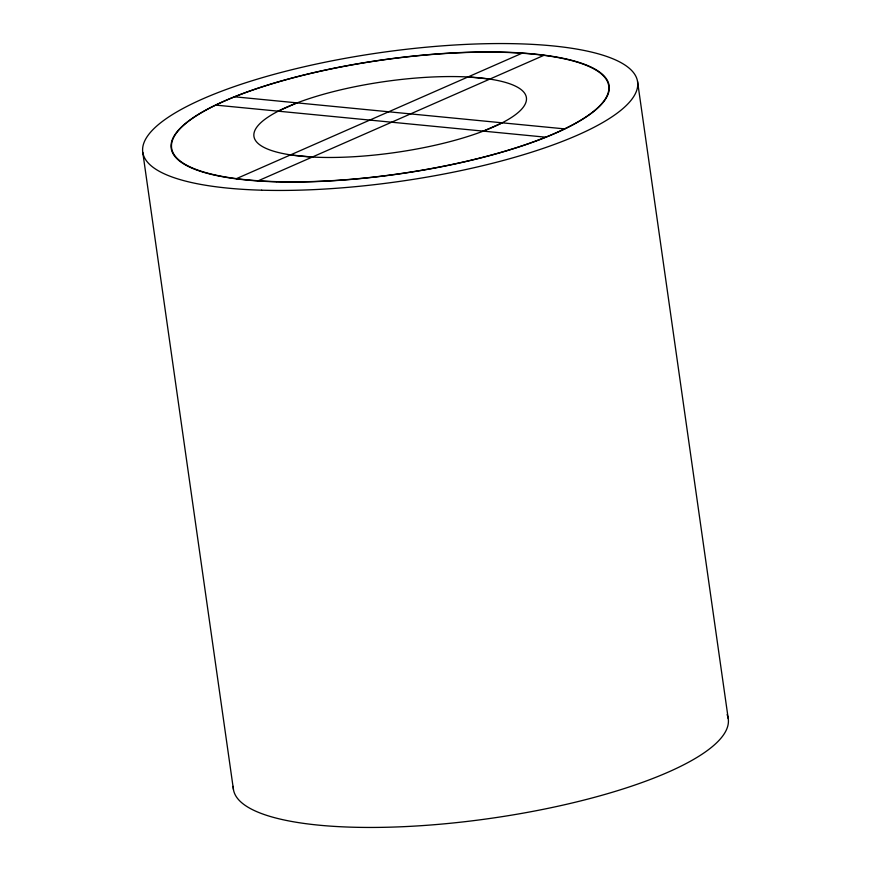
<?xml version="1.0" encoding="UTF-8"?>
<svg xmlns="http://www.w3.org/2000/svg" width="871" height="871" viewBox="0 0 871 871"><rect width="100%" height="100%" fill="white"/><g stroke="black" fill="none" stroke-linecap="round" stroke-linejoin="round"><path stroke-width="1.31" d="M278.11 111.172L297.022 102.865M236.433 178.653L522.067 53.218M258.273 180.776L543.907 55.341M483.318 131.129L502.229 122.822M468.054 76.931L489.894 79.065M234.615 96.801L564.626 128.886M215.714 105.097L545.725 137.193M290.446 154.929L312.286 157.052A137.585 35.842 -8.1 0 0 525.997 102.049A137.585 35.842 -8.1 0 0 332.178 91.934A137.585 35.842 -8.1 0 0 312.33 157.009M637.561 81.558L728.221 718.564M142.779 152.436L233.439 789.442M727.1 714.601A249.912 65.107 -8.1 0 1 492.812 818.054A249.912 65.107 -8.1 0 1 233.243 786.371M246.667 180.014A220.951 57.562 -8.1 0 0 555.676 133.089A220.951 57.562 -8.1 0 0 533.673 53.98A220.951 57.562 -8.1 0 0 224.664 100.905A220.951 57.562 -8.1 0 0 246.667 180.014M276.63 181.647A220.755 57.508 -8.1 0 0 608.818 89.321A220.755 57.508 -8.1 0 0 285.067 80.012A220.755 57.508 -8.1 0 0 276.63 181.647M261.627 190.194A249.912 65.107 -8.1 0 0 637.703 85.663A249.912 65.107 -8.1 0 0 271.186 75.135A249.912 65.107 -8.1 0 0 261.627 190.194"/></g></svg>
